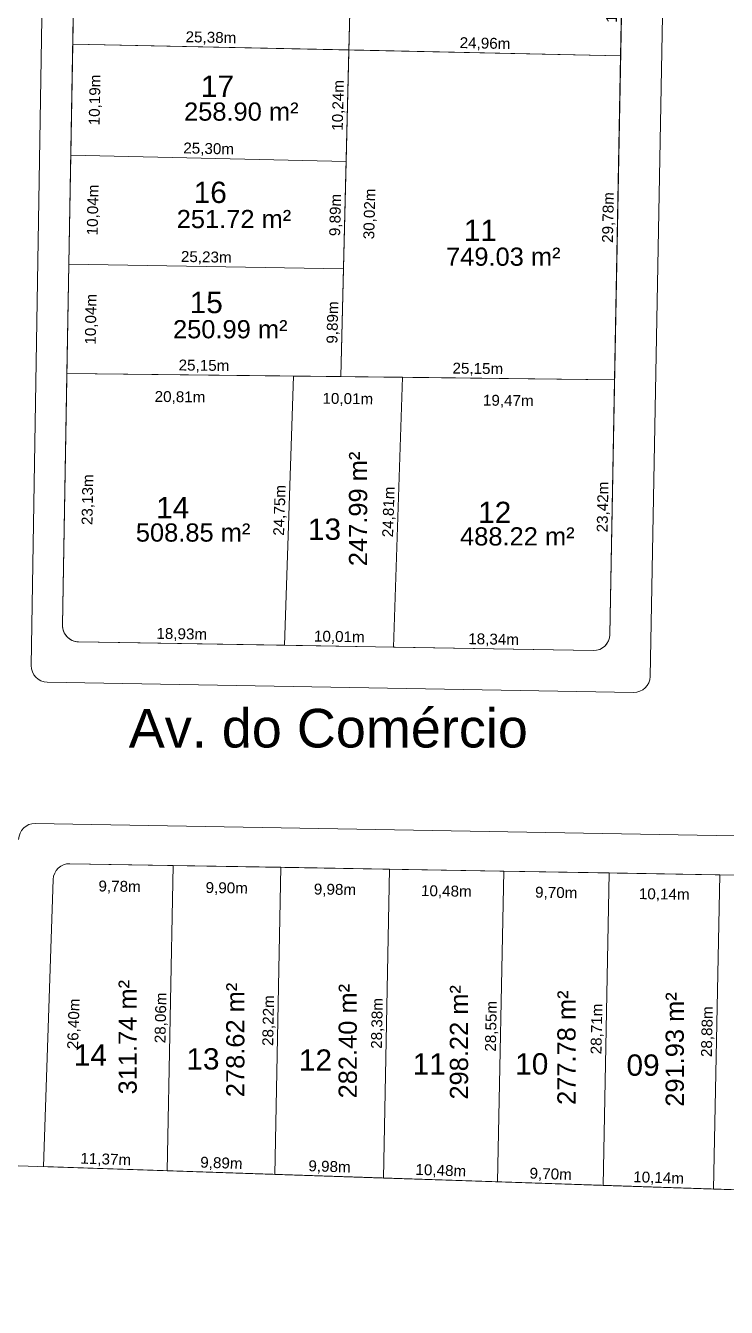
# Model space of a CAD drawing. Header units: metres. Extents: x 3808 to 8215, y 2374 to 6187.
# Drawn here: x 5017.8 to 5082.1, y 4365.5 to 4483.2 of the extents above; entities that cross this region are included whole.
import ezdxf
from ezdxf.enums import TextEntityAlignment as Align

# ---------------------------------------------------------------- set-up
doc = ezdxf.new("R2010")
doc.units = ezdxf.units.M
doc.linetypes.add('CONTINUO', pattern=[0])
for name, color, linetype in [('Areas Lotes', 1, 'Continuous'), ('Calçada', 8, 'Continuous'), ('COTAS', 7, 'Continuous'), ('Lote', 7, 'Continuous'), ('Nome das Ruas', 7, 'Continuous'), ('Nº Lote', 7, 'Continuous'), ('q', 9, 'CONTINUO'), ('quadras', 7, 'Continuous')]:
    doc.layers.add(name, color=color, linetype=linetype)
doc.styles.add('Arial', font='arial.ttf')
doc.dimstyles.new('Copy(2) of ISO-25', dxfattribs={"dimtxt": 1, "dimasz": 2.5, "dimexe": 1.25, "dimexo": 0.625, "dimgap": 0.2, "dimtad": 1, "dimtoh": 1, "dimlfac": 1, "dimzin": 1, "dimtxsty": 'Arial', "dimblk": 'NONE', "dimcen": 0, "dimse1": 1, "dimse2": 1, "dimsd1": 1, "dimsd2": 1, "dimclrt": 256, "dimaunit": 1, "dimadec": 3, "dimazin": 0, "dimtfac": 1, "dimtmove": 0, "dimatfit": 3, "dimldrblk": 'NONE', "dimfxl": 1, "dimtolj": 1, "dimtzin": 0, "dimarcsym": 0})

# ---------------------------------------------------------------- blocks, each defined once
blk = doc.blocks.new('*D7475')
at = {"layer": 'Defpoints', "color": 0, "linetype": 'Continuous', "transparency": 16777216}
for p in [(5051.54, 4426.13), (5051.54, 4426.13), (5069.89, 4425.82)]:
    blk.add_point(p, dxfattribs=at)
at = {"layer": 'COTAS', "linetype": 'Continuous', "lineweight": 5, "transparency": 16777216, "insert": (5060.73, 4426.78), "char_height": 1, "attachment_point": 5, "rotation": 359.0221, "style": 'Arial'}
blk.add_mtext('\\A1;18,34m', dxfattribs=at)
blk = doc.blocks.new('_None')
blk = doc.blocks.new('*D7476')
at = {"layer": 'Defpoints', "color": 0, "linetype": 'Continuous', "transparency": 16777216}
for p in [(5041.54, 4426.3), (5041.54, 4426.3), (5051.54, 4426.13)]:
    blk.add_point(p, dxfattribs=at)
at = {"layer": 'COTAS', "linetype": 'Continuous', "lineweight": 5, "transparency": 16777216, "insert": (5046.56, 4427.02), "char_height": 1, "attachment_point": 5, "rotation": 359.0221, "style": 'Arial'}
blk.add_mtext('\\A1;10,01m', dxfattribs=at)
blk = doc.blocks.new('*D7477')
at = {"layer": 'Defpoints', "color": 0, "linetype": 'Continuous', "transparency": 16777216}
for p in [(5022.61, 4426.63), (5022.61, 4426.63), (5041.54, 4426.3)]:
    blk.add_point(p, dxfattribs=at)
at = {"layer": 'COTAS', "linetype": 'Continuous', "lineweight": 5, "transparency": 16777216, "insert": (5032.09, 4427.27), "char_height": 1, "attachment_point": 5, "rotation": 359.0221, "style": 'Arial'}
blk.add_mtext('\\A1;18,93m', dxfattribs=at)
blk = doc.blocks.new('*D7478')
at = {"layer": 'Defpoints', "color": 0, "linetype": 'Continuous', "transparency": 16777216}
for p in [(5021.55, 4451.28), (5024.53, 4451.23), (5021.14, 4428.15)]:
    blk.add_point(p, dxfattribs=at)
at = {"layer": 'COTAS', "linetype": 'Continuous', "lineweight": 5, "transparency": 16777216, "insert": (5023.52, 4439.68), "char_height": 1, "attachment_point": 5, "rotation": 88.9733, "style": 'Arial'}
blk.add_mtext('\\A1;23,13m', dxfattribs=at)
blk = doc.blocks.new('*D7479')
at = {"layer": 'Defpoints', "color": 0, "linetype": 'Continuous', "transparency": 16777216}
for p in [(5021.72, 4461.32), (5024.71, 4461.26), (5021.55, 4451.28)]:
    blk.add_point(p, dxfattribs=at)
at = {"layer": 'COTAS', "linetype": 'Continuous', "lineweight": 5, "transparency": 16777216, "insert": (5023.82, 4456.26), "char_height": 1, "attachment_point": 5, "rotation": 88.9733, "style": 'Arial'}
blk.add_mtext('\\A1;10,04m', dxfattribs=at)
blk = doc.blocks.new('*D7480')
at = {"layer": 'Defpoints', "color": 0, "linetype": 'Continuous', "transparency": 16777216}
for p in [(5021.89, 4471.35), (5024.89, 4471.3), (5021.72, 4461.32)]:
    blk.add_point(p, dxfattribs=at)
at = {"layer": 'COTAS', "linetype": 'Continuous', "lineweight": 5, "transparency": 16777216, "insert": (5024, 4466.3), "char_height": 1, "attachment_point": 5, "rotation": 88.9733, "style": 'Arial'}
blk.add_mtext('\\A1;10,04m', dxfattribs=at)
blk = doc.blocks.new('*D7481')
at = {"layer": 'Defpoints', "color": 0, "linetype": 'Continuous', "transparency": 16777216}
for p in [(5022.07, 4481.54), (5025.07, 4481.49), (5021.89, 4471.35)]:
    blk.add_point(p, dxfattribs=at)
at = {"layer": 'COTAS', "linetype": 'Continuous', "lineweight": 5, "transparency": 16777216, "insert": (5024.18, 4476.41), "char_height": 1, "attachment_point": 5, "rotation": 88.9733, "style": 'Arial'}
blk.add_mtext('\\A1;10,19m', dxfattribs=at)
blk = doc.blocks.new('*D7482')
at = {"layer": 'Defpoints', "color": 0, "linetype": 'Continuous', "transparency": 16777216}
for p in [(5022.25, 4491.64), (5025.25, 4491.59), (5022.07, 4481.54)]:
    blk.add_point(p, dxfattribs=at)
at = {"layer": 'COTAS', "linetype": 'Continuous', "lineweight": 5, "transparency": 16777216, "insert": (5024.36, 4486.55), "char_height": 1, "attachment_point": 5, "rotation": 88.9733, "style": 'Arial'}
blk.add_mtext('\\A1;10,10m', dxfattribs=at)
blk = doc.blocks.new('*D7504')
at = {"layer": 'Defpoints', "color": 0, "linetype": 'Continuous', "transparency": 16777216}
for p in [(5072.59, 4491.16), (5072.39, 4480.48), (5072.39, 4480.48)]:
    blk.add_point(p, dxfattribs=at)
at = {"layer": 'COTAS', "linetype": 'Continuous', "lineweight": 5, "transparency": 16777216, "insert": (5071.69, 4485.83), "char_height": 1, "attachment_point": 5, "rotation": 88.9411, "style": 'Arial'}
blk.add_mtext('\\A1;10,69m', dxfattribs=at)
blk = doc.blocks.new('*D7505')
at = {"layer": 'Defpoints', "color": 0, "linetype": 'Continuous', "transparency": 16777216}
for p in [(5072.39, 4480.48), (5071.84, 4450.7), (5071.84, 4450.7)]:
    blk.add_point(p, dxfattribs=at)
at = {"layer": 'COTAS', "linetype": 'Continuous', "lineweight": 5, "transparency": 16777216, "insert": (5071.32, 4465.61), "char_height": 1, "attachment_point": 5, "rotation": 88.9411, "style": 'Arial'}
blk.add_mtext('\\A1;29,78m', dxfattribs=at)
blk = doc.blocks.new('*D7506')
at = {"layer": 'Defpoints', "color": 0, "linetype": 'Continuous', "transparency": 16777216}
for p in [(5071.84, 4450.7), (5071.41, 4427.29), (5071.41, 4427.29)]:
    blk.add_point(p, dxfattribs=at)
at = {"layer": 'COTAS', "linetype": 'Continuous', "lineweight": 5, "transparency": 16777216, "insert": (5070.83, 4439.01), "char_height": 1, "attachment_point": 5, "rotation": 88.9411, "style": 'Arial'}
blk.add_mtext('\\A1;23,42m', dxfattribs=at)
blk = doc.blocks.new('*D7507')
at = {"layer": 'Defpoints', "color": 0, "linetype": 'Continuous', "transparency": 16777216}
for p in [(5046.7, 4450.99), (5046.7, 4450.99), (5071.84, 4450.7)]:
    blk.add_point(p, dxfattribs=at)
at = {"layer": 'COTAS', "linetype": 'Continuous', "lineweight": 5, "transparency": 16777216, "insert": (5059.28, 4451.65), "char_height": 1, "attachment_point": 5, "rotation": 359.3412, "style": 'Arial'}
blk.add_mtext('\\A1;25,15m', dxfattribs=at)
blk = doc.blocks.new('*D7508')
at = {"layer": 'Defpoints', "color": 0, "linetype": 'Continuous', "transparency": 16777216}
for p in [(5021.55, 4451.28), (5021.55, 4451.28), (5046.7, 4450.99)]:
    blk.add_point(p, dxfattribs=at)
at = {"layer": 'COTAS', "linetype": 'Continuous', "lineweight": 5, "transparency": 16777216, "insert": (5034.13, 4451.94), "char_height": 1, "attachment_point": 5, "rotation": 359.3412, "style": 'Arial'}
blk.add_mtext('\\A1;25,15m', dxfattribs=at)
blk = doc.blocks.new('*D7509')
at = {"layer": 'Defpoints', "color": 0, "linetype": 'Continuous', "transparency": 16777216}
for p in [(5042.36, 4451.04), (5041.54, 4426.3), (5041.54, 4426.3)]:
    blk.add_point(p, dxfattribs=at)
at = {"layer": 'COTAS', "linetype": 'Continuous', "lineweight": 5, "transparency": 16777216, "insert": (5041.15, 4438.7), "char_height": 1, "attachment_point": 5, "rotation": 88.0894, "style": 'Arial'}
blk.add_mtext('\\A1;24,75m', dxfattribs=at)
blk = doc.blocks.new('*D7510')
at = {"layer": 'Defpoints', "color": 0, "linetype": 'Continuous', "transparency": 16777216}
for p in [(5052.37, 4450.93), (5051.54, 4426.13), (5051.54, 4426.13)]:
    blk.add_point(p, dxfattribs=at)
at = {"layer": 'COTAS', "linetype": 'Continuous', "lineweight": 5, "transparency": 16777216, "insert": (5051.16, 4438.56), "char_height": 1, "attachment_point": 5, "rotation": 88.0894, "style": 'Arial'}
blk.add_mtext('\\A1;24,81m', dxfattribs=at)
blk = doc.blocks.new('*D7511')
at = {"layer": 'Defpoints', "color": 0, "linetype": 'Continuous', "transparency": 16777216}
for p in [(5021.72, 4461.32), (5021.72, 4461.32), (5046.94, 4460.88)]:
    blk.add_point(p, dxfattribs=at)
at = {"layer": 'COTAS', "linetype": 'Continuous', "lineweight": 5, "transparency": 16777216, "insert": (5034.34, 4461.9), "char_height": 1, "attachment_point": 5, "rotation": 359.0083, "style": 'Arial'}
blk.add_mtext('\\A1;25,23m', dxfattribs=at)
blk = doc.blocks.new('*D7512')
at = {"layer": 'Defpoints', "color": 0, "linetype": 'Continuous', "transparency": 16777216}
for p in [(5021.89, 4471.35), (5021.89, 4471.35), (5047.19, 4470.77)]:
    blk.add_point(p, dxfattribs=at)
at = {"layer": 'COTAS', "linetype": 'Continuous', "lineweight": 5, "transparency": 16777216, "insert": (5034.56, 4471.86), "char_height": 1, "attachment_point": 5, "rotation": 358.6774, "style": 'Arial'}
blk.add_mtext('\\A1;25,30m', dxfattribs=at)
blk = doc.blocks.new('*D7513')
at = {"layer": 'Defpoints', "color": 0, "linetype": 'Continuous', "transparency": 16777216}
for p in [(5022.07, 4481.54), (5022.07, 4481.54), (5047.44, 4481.01)]:
    blk.add_point(p, dxfattribs=at)
at = {"layer": 'COTAS', "linetype": 'Continuous', "lineweight": 5, "transparency": 16777216, "insert": (5034.77, 4482.08), "char_height": 1, "attachment_point": 5, "rotation": 358.7862, "style": 'Arial'}
blk.add_mtext('\\A1;25,38m', dxfattribs=at)
blk = doc.blocks.new('*D7514')
at = {"layer": 'Defpoints', "color": 0, "linetype": 'Continuous', "transparency": 16777216}
for p in [(5047.44, 4481.01), (5072.39, 4480.48), (5072.39, 4480.48)]:
    blk.add_point(p, dxfattribs=at)
at = {"layer": 'COTAS', "linetype": 'Continuous', "lineweight": 5, "transparency": 16777216, "insert": (5059.94, 4481.54), "char_height": 1, "attachment_point": 5, "rotation": 358.7862, "style": 'Arial'}
blk.add_mtext('\\A1;24,96m', dxfattribs=at)
blk = doc.blocks.new('*D7515')
at = {"layer": 'Defpoints', "color": 0, "linetype": 'Continuous', "transparency": 16777216}
for p in [(5047.44, 4481.01), (5047.19, 4470.77), (5047.19, 4470.77)]:
    blk.add_point(p, dxfattribs=at)
at = {"layer": 'COTAS', "linetype": 'Continuous', "lineweight": 5, "transparency": 16777216, "insert": (5046.52, 4475.91), "char_height": 1, "attachment_point": 5, "rotation": 88.5757, "style": 'Arial'}
blk.add_mtext('\\A1;10,24m', dxfattribs=at)
blk = doc.blocks.new('*D7516')
at = {"layer": 'Defpoints', "color": 0, "linetype": 'Continuous', "transparency": 16777216}
for p in [(5047.19, 4470.77), (5046.94, 4460.88), (5046.94, 4460.88)]:
    blk.add_point(p, dxfattribs=at)
at = {"layer": 'COTAS', "linetype": 'Continuous', "lineweight": 5, "transparency": 16777216, "insert": (5046.27, 4465.84), "char_height": 1, "attachment_point": 5, "rotation": 88.5757, "style": 'Arial'}
blk.add_mtext('\\A1;9,89m', dxfattribs=at)
blk = doc.blocks.new('*D7517')
at = {"layer": 'Defpoints', "color": 0, "linetype": 'Continuous', "transparency": 16777216}
for p in [(5046.94, 4460.88), (5046.7, 4450.99), (5046.7, 4450.99)]:
    blk.add_point(p, dxfattribs=at)
at = {"layer": 'COTAS', "linetype": 'Continuous', "lineweight": 5, "transparency": 16777216, "insert": (5046.02, 4455.96), "char_height": 1, "attachment_point": 5, "rotation": 88.5757, "style": 'Arial'}
blk.add_mtext('\\A1;9,89m', dxfattribs=at)
blk = doc.blocks.new('*D7518')
at = {"layer": 'Defpoints', "color": 0, "linetype": 'Continuous', "transparency": 16777216}
for p in [(5047.7, 4491.4), (5047.7, 4491.4), (5047.44, 4481.01)]:
    blk.add_point(p, dxfattribs=at)
at = {"layer": 'COTAS', "linetype": 'Continuous', "lineweight": 5, "transparency": 16777216, "insert": (5046.77, 4486.22), "char_height": 1, "attachment_point": 5, "rotation": 88.5757, "style": 'Arial'}
blk.add_mtext('\\A1;10,40m', dxfattribs=at)
blk = doc.blocks.new('*D7525')
at = {"layer": 'Defpoints', "color": 0, "linetype": 'Continuous', "transparency": 16777216}
for p in [(5047.44, 4481.01), (5050.58, 4480.93), (5046.7, 4450.99)]:
    blk.add_point(p, dxfattribs=at)
at = {"layer": 'COTAS', "linetype": 'Continuous', "lineweight": 5, "transparency": 16777216, "insert": (5049.41, 4465.94), "char_height": 1, "attachment_point": 5, "rotation": 88.5757, "style": 'Arial'}
blk.add_mtext('\\A1;30,02m', dxfattribs=at)
blk = doc.blocks.new('*D7549')
at = {"layer": 'Defpoints', "color": 0, "linetype": 'Continuous', "transparency": 16777216}
for p in [(5021.55, 4451.28), (5042.36, 4451.04), (5042.33, 4448.13)]:
    blk.add_point(p, dxfattribs=at)
at = {"layer": 'COTAS', "linetype": 'Continuous', "lineweight": 5, "transparency": 16777216, "insert": (5031.93, 4449.05), "char_height": 1, "attachment_point": 5, "rotation": 359.3412, "style": 'Arial'}
blk.add_mtext('\\A1;20,81m', dxfattribs=at)
blk = doc.blocks.new('*D7550')
at = {"layer": 'Defpoints', "color": 0, "linetype": 'Continuous', "transparency": 16777216}
for p in [(5042.36, 4451.04), (5052.37, 4450.93), (5052.34, 4448.02)]:
    blk.add_point(p, dxfattribs=at)
at = {"layer": 'COTAS', "linetype": 'Continuous', "lineweight": 5, "transparency": 16777216, "insert": (5047.34, 4448.88), "char_height": 1, "attachment_point": 5, "rotation": 359.3412, "style": 'Arial'}
blk.add_mtext('\\A1;10,01m', dxfattribs=at)
blk = doc.blocks.new('*D7551')
at = {"layer": 'Defpoints', "color": 0, "linetype": 'Continuous', "transparency": 16777216}
for p in [(5052.37, 4450.93), (5071.84, 4450.7), (5071.81, 4447.79)]:
    blk.add_point(p, dxfattribs=at)
at = {"layer": 'COTAS', "linetype": 'Continuous', "lineweight": 5, "transparency": 16777216, "insert": (5062.08, 4448.71), "char_height": 1, "attachment_point": 5, "rotation": 359.3412, "style": 'Arial'}
blk.add_mtext('\\A1;19,47m', dxfattribs=at)
blk = doc.blocks.new('*D4350')
at = {"layer": 'Defpoints', "color": 0, "linetype": 'Continuous', "transparency": 16777216}
for p in [(5080.92, 4376.34), (5080.92, 4376.34), (5090.76, 4376.02)]:
    blk.add_point(p, dxfattribs=at)
at = {"layer": 'COTAS', "linetype": 'Continuous', "lineweight": 5, "transparency": 16777216, "insert": (5085.87, 4376.98), "char_height": 1, "attachment_point": 5, "rotation": 358.0826, "style": 'Arial'}
blk.add_mtext('\\A1;9,84m', dxfattribs=at)
blk = doc.blocks.new('*D4351')
at = {"layer": 'Defpoints', "color": 0, "linetype": 'Continuous', "transparency": 16777216}
for p in [(5070.79, 4376.68), (5070.79, 4376.68), (5080.92, 4376.34)]:
    blk.add_point(p, dxfattribs=at)
at = {"layer": 'COTAS', "linetype": 'Continuous', "lineweight": 5, "transparency": 16777216, "insert": (5075.88, 4377.31), "char_height": 1, "attachment_point": 5, "rotation": 358.0826, "style": 'Arial'}
blk.add_mtext('\\A1;10,14m', dxfattribs=at)
blk = doc.blocks.new('*D4352')
at = {"layer": 'Defpoints', "color": 0, "linetype": 'Continuous', "transparency": 16777216}
for p in [(5061.09, 4377.01), (5061.09, 4377.01), (5070.79, 4376.68)]:
    blk.add_point(p, dxfattribs=at)
at = {"layer": 'COTAS', "linetype": 'Continuous', "lineweight": 5, "transparency": 16777216, "insert": (5065.97, 4377.65), "char_height": 1, "attachment_point": 5, "rotation": 358.0826, "style": 'Arial'}
blk.add_mtext('\\A1;9,70m', dxfattribs=at)
blk = doc.blocks.new('*D4353')
at = {"layer": 'Defpoints', "color": 0, "linetype": 'Continuous', "transparency": 16777216}
for p in [(5050.62, 4377.36), (5050.62, 4377.36), (5061.09, 4377.01)]:
    blk.add_point(p, dxfattribs=at)
at = {"layer": 'COTAS', "linetype": 'Continuous', "lineweight": 5, "transparency": 16777216, "insert": (5055.88, 4377.98), "char_height": 1, "attachment_point": 5, "rotation": 358.0826, "style": 'Arial'}
blk.add_mtext('\\A1;10,48m', dxfattribs=at)
blk = doc.blocks.new('*D4354')
at = {"layer": 'Defpoints', "color": 0, "linetype": 'Continuous', "transparency": 16777216}
for p in [(5040.65, 4377.69), (5040.65, 4377.69), (5050.62, 4377.36)]:
    blk.add_point(p, dxfattribs=at)
at = {"layer": 'COTAS', "linetype": 'Continuous', "lineweight": 5, "transparency": 16777216, "insert": (5045.66, 4378.33), "char_height": 1, "attachment_point": 5, "rotation": 358.0826, "style": 'Arial'}
blk.add_mtext('\\A1;9,98m', dxfattribs=at)
blk = doc.blocks.new('*D4355')
at = {"layer": 'Defpoints', "color": 0, "linetype": 'Continuous', "transparency": 16777216}
for p in [(5030.75, 4377.69), (5030.76, 4378.02), (5040.65, 4377.69)]:
    blk.add_point(p, dxfattribs=at)
at = {"layer": 'COTAS', "linetype": 'Continuous', "lineweight": 5, "transparency": 16777216, "insert": (5035.73, 4378.66), "char_height": 1, "attachment_point": 5, "rotation": 358.0826, "style": 'Arial'}
blk.add_mtext('\\A1;9,89m', dxfattribs=at)
blk = doc.blocks.new('*D4356')
at = {"layer": 'Defpoints', "color": 0, "linetype": 'Continuous', "transparency": 16777216}
for p in [(5019.4, 4378.4), (5019.4, 4378.4), (5030.75, 4377.69)]:
    blk.add_point(p, dxfattribs=at)
at = {"layer": 'COTAS', "linetype": 'Continuous', "lineweight": 5, "transparency": 16777216, "insert": (5025.11, 4379.01), "char_height": 1, "attachment_point": 5, "rotation": 358.0826, "style": 'Arial'}
blk.add_mtext('\\A1;11,37m', dxfattribs=at)
blk = doc.blocks.new('*D4357')
at = {"layer": 'Defpoints', "color": 0, "linetype": 'Continuous', "transparency": 16777216}
for p in [(5021.52, 4406.21), (5031.3, 4406.07), (5031.26, 4403.2)]:
    blk.add_point(p, dxfattribs=at)
at = {"layer": 'COTAS', "linetype": 'Continuous', "lineweight": 5, "transparency": 16777216, "insert": (5026.38, 4404.07), "char_height": 1, "attachment_point": 5, "rotation": 359.1874, "style": 'Arial'}
blk.add_mtext('\\A1;9,78m', dxfattribs=at)
blk = doc.blocks.new('*D4358')
at = {"layer": 'Defpoints', "color": 0, "linetype": 'Continuous', "transparency": 16777216}
for p in [(5031.3, 4406.07), (5041.2, 4405.91), (5041.16, 4403.06)]:
    blk.add_point(p, dxfattribs=at)
at = {"layer": 'COTAS', "linetype": 'Continuous', "lineweight": 5, "transparency": 16777216, "insert": (5036.22, 4403.93), "char_height": 1, "attachment_point": 5, "rotation": 359.1874, "style": 'Arial'}
blk.add_mtext('\\A1;9,90m', dxfattribs=at)
blk = doc.blocks.new('*D4359')
at = {"layer": 'Defpoints', "color": 0, "linetype": 'Continuous', "transparency": 16777216}
for p in [(5041.2, 4405.91), (5051.18, 4405.74), (5051.14, 4402.91)]:
    blk.add_point(p, dxfattribs=at)
at = {"layer": 'COTAS', "linetype": 'Continuous', "lineweight": 5, "transparency": 16777216, "insert": (5046.16, 4403.79), "char_height": 1, "attachment_point": 5, "rotation": 359.1874, "style": 'Arial'}
blk.add_mtext('\\A1;9,98m', dxfattribs=at)
blk = doc.blocks.new('*D4360')
at = {"layer": 'Defpoints', "color": 0, "linetype": 'Continuous', "transparency": 16777216}
for p in [(5051.18, 4405.74), (5061.66, 4405.56), (5061.62, 4402.77)]:
    blk.add_point(p, dxfattribs=at)
at = {"layer": 'COTAS', "linetype": 'Continuous', "lineweight": 5, "transparency": 16777216, "insert": (5056.39, 4403.64), "char_height": 1, "attachment_point": 5, "rotation": 359.1874, "style": 'Arial'}
blk.add_mtext('\\A1;10,48m', dxfattribs=at)
blk = doc.blocks.new('*D4361')
at = {"layer": 'Defpoints', "color": 0, "linetype": 'Continuous', "transparency": 16777216}
for p in [(5061.66, 4405.56), (5071.36, 4405.39), (5071.32, 4402.63)]:
    blk.add_point(p, dxfattribs=at)
at = {"layer": 'COTAS', "linetype": 'Continuous', "lineweight": 5, "transparency": 16777216, "insert": (5066.48, 4403.5), "char_height": 1, "attachment_point": 5, "rotation": 359.1874, "style": 'Arial'}
blk.add_mtext('\\A1;9,70m', dxfattribs=at)
blk = doc.blocks.new('*D4362')
at = {"layer": 'Defpoints', "color": 0, "linetype": 'Continuous', "transparency": 16777216}
for p in [(5071.36, 4405.39), (5081.49, 4405.22), (5081.45, 4402.48)]:
    blk.add_point(p, dxfattribs=at)
at = {"layer": 'COTAS', "linetype": 'Continuous', "lineweight": 5, "transparency": 16777216, "insert": (5076.4, 4403.36), "char_height": 1, "attachment_point": 5, "rotation": 359.1874, "style": 'Arial'}
blk.add_mtext('\\A1;10,14m', dxfattribs=at)
blk = doc.blocks.new('*D4363')
at = {"layer": 'Defpoints', "color": 0, "linetype": 'Continuous', "transparency": 16777216}
for p in [(5081.49, 4405.22), (5091.33, 4405.05), (5091.29, 4402.34)]:
    blk.add_point(p, dxfattribs=at)
at = {"layer": 'COTAS', "linetype": 'Continuous', "lineweight": 5, "transparency": 16777216, "insert": (5086.38, 4403.22), "char_height": 1, "attachment_point": 5, "rotation": 359.1874, "style": 'Arial'}
blk.add_mtext('\\A1;9,84m', dxfattribs=at)
blk = doc.blocks.new('*D4379')
at = {"layer": 'Defpoints', "color": 0, "linetype": 'Continuous', "transparency": 16777216}
for p in [(5081.49, 4405.22), (5080.92, 4376.34), (5080.92, 4376.34)]:
    blk.add_point(p, dxfattribs=at)
at = {"layer": 'COTAS', "linetype": 'Continuous', "lineweight": 5, "transparency": 16777216, "insert": (5080.41, 4390.8), "char_height": 1, "attachment_point": 5, "rotation": 88.8726, "style": 'Arial'}
blk.add_mtext('\\A1;28,88m', dxfattribs=at)
blk = doc.blocks.new('*D4380')
at = {"layer": 'Defpoints', "color": 0, "linetype": 'Continuous', "transparency": 16777216}
for p in [(5071.36, 4405.39), (5070.79, 4376.68), (5070.79, 4376.68)]:
    blk.add_point(p, dxfattribs=at)
at = {"layer": 'COTAS', "linetype": 'Continuous', "lineweight": 5, "transparency": 16777216, "insert": (5070.27, 4391.05), "char_height": 1, "attachment_point": 5, "rotation": 88.8726, "style": 'Arial'}
blk.add_mtext('\\A1;28,71m', dxfattribs=at)
blk = doc.blocks.new('*D4381')
at = {"layer": 'Defpoints', "color": 0, "linetype": 'Continuous', "transparency": 16777216}
for p in [(5061.66, 4405.56), (5061.09, 4377.01), (5061.09, 4377.01)]:
    blk.add_point(p, dxfattribs=at)
at = {"layer": 'COTAS', "linetype": 'Continuous', "lineweight": 5, "transparency": 16777216, "insert": (5060.57, 4391.3), "char_height": 1, "attachment_point": 5, "rotation": 88.8726, "style": 'Arial'}
blk.add_mtext('\\A1;28,55m', dxfattribs=at)
blk = doc.blocks.new('*D4382')
at = {"layer": 'Defpoints', "color": 0, "linetype": 'Continuous', "transparency": 16777216}
for p in [(5051.18, 4405.74), (5050.62, 4377.36), (5050.62, 4377.36)]:
    blk.add_point(p, dxfattribs=at)
at = {"layer": 'COTAS', "linetype": 'Continuous', "lineweight": 5, "transparency": 16777216, "insert": (5050.1, 4391.56), "char_height": 1, "attachment_point": 5, "rotation": 88.8726, "style": 'Arial'}
blk.add_mtext('\\A1;28,38m', dxfattribs=at)
blk = doc.blocks.new('*D4383')
at = {"layer": 'Defpoints', "color": 0, "linetype": 'Continuous', "transparency": 16777216}
for p in [(5041.2, 4405.91), (5040.65, 4377.69), (5040.65, 4377.69)]:
    blk.add_point(p, dxfattribs=at)
at = {"layer": 'COTAS', "linetype": 'Continuous', "lineweight": 5, "transparency": 16777216, "insert": (5040.12, 4391.82), "char_height": 1, "attachment_point": 5, "rotation": 88.8726, "style": 'Arial'}
blk.add_mtext('\\A1;28,22m', dxfattribs=at)
blk = doc.blocks.new('*D4384')
at = {"layer": 'Defpoints', "color": 0, "linetype": 'Continuous', "transparency": 16777216}
for p in [(5031.3, 4406.07), (5031.3, 4406.07), (5030.75, 4378.02)]:
    blk.add_point(p, dxfattribs=at)
at = {"layer": 'COTAS', "linetype": 'Continuous', "lineweight": 5, "transparency": 16777216, "insert": (5030.23, 4392.07), "char_height": 1, "attachment_point": 5, "rotation": 88.8726, "style": 'Arial'}
blk.add_mtext('\\A1;28,06m', dxfattribs=at)
blk = doc.blocks.new('*D4385')
at = {"layer": 'Defpoints', "color": 0, "linetype": 'Continuous', "transparency": 16777216}
for p in [(5020.29, 4404.79), (5019.4, 4378.4), (5022.59, 4378.3)]:
    blk.add_point(p, dxfattribs=at)
at = {"layer": 'COTAS', "linetype": 'Continuous', "lineweight": 5, "transparency": 16777216, "insert": (5022.23, 4391.52), "char_height": 1, "attachment_point": 5, "rotation": 88.0693, "style": 'Arial'}
blk.add_mtext('\\A1;26,40m', dxfattribs=at)

msp = doc.modelspace()

# ---------------------------------------------------------------- linework, layer by layer
at = {"layer": 'Calçada', "linetype": 'Continuous', "lineweight": 5}
for p, q in [((5021.072, 4595.153), (5018.268, 4424.441)), ((5075.106, 4423.446), (5078.326, 4594.145)), ((5073.58, 4421.974), (5019.741, 4422.916)), ((5203.493, 4406.699), (5018.637, 4409.934))]:
    msp.add_line(p, q, dxfattribs=at)
for centre, start, end in [((5019.767, 4424.416), 179.05876, 268.99762), ((5073.607, 4423.474), 268.99762, 358.91946), ((5018.61, 4408.434), 88.99762, 178.43716)]:
    msp.add_arc(centre, 1.5, start, end, dxfattribs=at)
at = {"layer": 'Lote', "lineweight": 5}
for p, q in [((5048.376, 4518.493), (5046.697, 4450.994)), ((5072.395, 4480.477), (5022.072, 4481.543)), ((5021.894, 4471.352), (5047.189, 4470.768)), ((5021.722, 4461.317), (5046.943, 4460.881)), ((5071.844, 4450.705), (5021.55, 4451.283)), ((5042.363, 4451.044), (5041.538, 4426.303)), ((5052.372, 4450.929), (5051.545, 4426.132)), ((5031.302, 4406.075), (5030.75, 4378.024)), ((5041.203, 4405.906), (5040.648, 4377.693)), ((5051.181, 4405.735), (5050.622, 4377.359)), ((5061.655, 4405.556), (5061.093, 4377.008)), ((5071.355, 4405.39), (5070.79, 4376.684)), ((5081.492, 4405.217), (5080.924, 4376.345))]:
    msp.add_line(p, q, dxfattribs=at)
at = {"layer": 'Lote', "linetype": 'Continuous', "lineweight": 5, "flags": 128}
for points in [[(5047.444, 4481.006), (5047.702, 4491.399), (5022.249, 4491.64), (5022.072, 4481.543)], [(5047.702, 4491.399), (5047.444, 4481.006), (5072.395, 4480.477), (5072.592, 4491.163)], [(5047.189, 4470.768), (5047.444, 4481.006), (5022.072, 4481.543), (5021.894, 4471.352)], [(5046.697, 4450.994), (5071.844, 4450.705), (5072.395, 4480.477), (5047.444, 4481.006)], [(5021.894, 4471.352), (5021.718, 4461.317), (5046.943, 4460.881), (5047.189, 4470.768)], [(5046.697, 4450.994), (5046.943, 4460.881), (5021.718, 4461.317), (5021.542, 4451.283)], [(5041.538, 4426.303), (5051.545, 4426.132), (5052.372, 4450.929), (5042.363, 4451.044)], [(5030.75, 4378.024), (5040.648, 4377.693), (5041.203, 4405.906), (5031.302, 4406.075)], [(5040.648, 4377.693), (5050.622, 4377.359), (5051.181, 4405.735), (5041.203, 4405.906)], [(5061.655, 4405.556), (5051.181, 4405.735), (5050.622, 4377.359), (5061.093, 4377.008)], [(5071.355, 4405.39), (5061.655, 4405.556), (5061.093, 4377.008), (5070.79, 4376.684)], [(5081.492, 4405.217), (5071.355, 4405.39), (5070.79, 4376.684), (5080.924, 4376.345)], [(5080.924, 4376.345), (5090.759, 4376.015), (5091.33, 4405.049), (5081.492, 4405.217)]]:
    msp.add_lwpolyline(points, close=True, dxfattribs=at)
for points in [[(5021.542, 4451.283), (5021.136, 4428.152, 0.4143514), (5022.61, 4426.626), (5041.538, 4426.303), (5042.363, 4451.044)], [(5052.372, 4450.929), (5051.545, 4426.132), (5069.886, 4425.819, 0.4137993), (5071.412, 4427.291), (5071.844, 4450.705)], [(5031.302, 4406.075), (5021.81, 4406.237, 0.4093572), (5020.286, 4404.788), (5019.396, 4378.404), (5030.75, 4378.024)]]:
    msp.add_lwpolyline(points, format="xyb", close=True, dxfattribs=at)
at = {"layer": 'q', "lineweight": 5}
msp.add_line((5405.671, 4365.473), (5003.375, 4378.941), dxfattribs=at)
at = {"layer": 'quadras', "lineweight": 5}
for p, q in [((5021.136, 4428.152), (5023.987, 4590.717)), ((5074.407, 4589.34), (5071.412, 4427.291)), ((5069.886, 4425.819), (5022.61, 4426.626)), ((5020.286, 4404.788), (5019.396, 4378.404))]:
    msp.add_line(p, q, dxfattribs=at)
at = {"layer": 'quadras', "linetype": 'Continuous', "lineweight": 5}
for p, q in [((5023.987, 4590.717), (5021.136, 4428.152)), ((5071.412, 4427.291), (5074.407, 4589.34)), ((5022.61, 4426.626), (5069.886, 4425.819)), ((5021.81, 4406.237), (5199.678, 4403.197))]:
    msp.add_line(p, q, dxfattribs=at)
at = {"layer": 'quadras', "linetype": 'Continuous', "lineweight": 5, "flags": 128}
msp.add_lwpolyline([(5200.575, 4372.339), (5201.152, 4401.668, 0.4149718), (5199.678, 4403.197), (5021.81, 4406.237, 0.4093572), (5020.286, 4404.788), (5019.396, 4378.404)], format="xyb", close=True, dxfattribs=at)
at = {"layer": 'quadras', "lineweight": 5}
for centre, start, end in [((5022.636, 4428.126), 178.99518, 269.02215), ((5069.912, 4427.319), 269.02215, 358.94109), ((5069.912, 4427.319), 269.02215, 358.94109)]:
    msp.add_arc(centre, 1.5, start, end, dxfattribs=at)
at = {"layer": 'quadras', "linetype": 'Continuous', "lineweight": 5}
for centre, start, end in [((5022.636, 4428.126), 178.99518, 180.00001), ((5022.636, 4428.126), 180.00001, 269.02215), ((5069.912, 4427.319), 269.02215, 358.39096), ((5069.912, 4427.319), 358.03166, 358.94109), ((5069.912, 4427.319), 357.61405, 358.39097), ((5021.785, 4404.737), 89.02088, 178.06925)]:
    msp.add_arc(centre, 1.5, start, end, dxfattribs=at)

# ---------------------------------------------------------------- texts
at = {"layer": 'Areas Lotes', "linetype": 'Continuous', "lineweight": 5, "style": 'Arial'}
for s, p in [('258.90 m²', (5032.299, 4474.508)), ('251.72 m²', (5031.624, 4464.635)), ('749.03 m²', (5056.36, 4461.176)), ('250.99 m²', (5031.286, 4454.51)), ('508.85 m²', (5027.872, 4435.83)), ('488.22 m²', (5057.648, 4435.475))]:
    msp.add_text(s, height=1.6726, dxfattribs=at).set_placement(p)
for s, p in [('247.99 m²', (5049.117, 4433.578)), ('311.74 m²', (5027.954, 4385.04)), ('278.62 m²', (5037.841, 4384.785)), ('282.40 m²', (5048.168, 4384.675)), ('298.22 m²', (5058.383, 4384.565)), ('277.78 m²', (5068.256, 4384.072)), ('291.93 m²', (5078.199, 4383.906))]:
    msp.add_text(s, height=1.6726, rotation=90, dxfattribs=at).set_placement(p)
at = {"layer": 'Nome das Ruas', "lineweight": 5, "style": 'Arial'}
msp.add_text('Av. do Comércio', height=3.55, dxfattribs=at).set_placement((5027.222, 4416.914, 165.916))
at = {"layer": 'Nº Lote', "linetype": 'Continuous', "lineweight": 5, "style": 'Arial'}
for s, p in [('17', (5035.367, 4476.697)), ('16', (5034.707, 4466.943)), ('11', (5059.508, 4463.451)), ('15', (5034.34, 4456.822)), ('14', (5031.258, 4437.973)), ('12', (5060.83, 4437.533)), ('13', (5045.2, 4435.993)), ('14', (5023.699, 4387.671)), ('13', (5034.033, 4387.326)), ('12', (5044.368, 4387.212)), ('11', (5054.818, 4386.867)), ('10', (5064.234, 4386.867)), ('09', (5074.454, 4386.753))]:
    msp.add_text(s, height=1.96, dxfattribs=at).set_placement(p, align=Align.CENTER)

# ---------------------------------------------------------------- dimensions: what is measured, and where the dimension line sits
at = {"layer": 'COTAS', "linetype": 'Continuous', "lineweight": 5}
for base, p1, p2, angle, picture, middle in [((5025.255, 4491.586), (5022.072, 4481.543), (5022.249, 4491.64), 268.9733, '*D7482', (5024.363, 4486.552)), ((5072.395, 4480.477), (5072.592, 4491.163), (5072.395, 4480.477), 88.94109, '*D7504', (5071.693, 4485.835)), ((5025.074, 4481.489), (5021.894, 4471.352), (5022.072, 4481.543), 268.9733, '*D7481', (5024.181, 4476.408)), ((5071.844, 4450.705), (5072.395, 4480.477), (5071.844, 4450.705), 88.94109, '*D7505', (5071.319, 4465.606)), ((5024.891, 4471.298), (5021.722, 4461.317), (5021.894, 4471.352), 268.9733, '*D7480', (5024, 4466.295)), ((5024.711, 4461.264), (5021.55, 4451.283), (5021.722, 4461.317), 268.9733, '*D7479', (5023.82, 4456.261)), ((5052.338, 4448.019), (5042.363, 4451.044), (5052.372, 4450.929), 179.34122, '*D7550', (5047.343, 4448.877)), ((5071.811, 4447.795), (5052.372, 4450.929), (5071.844, 4450.705), 179.34122, '*D7551', (5062.084, 4448.708)), ((5071.412, 4427.291), (5071.844, 4450.705), (5071.412, 4427.291), 88.94109, '*D7506', (5070.827, 4439.013)), ((5022.61, 4426.626), (5041.538, 4426.303), (5022.61, 4426.626), 359.02215, '*D7477', (5032.088, 4427.265)), ((5041.538, 4426.303), (5051.545, 4426.132), (5041.538, 4426.303), 359.02215, '*D7476', (5046.555, 4427.019)), ((5041.163, 4403.055), (5031.302, 4406.075), (5041.203, 4405.906), 179.18739, '*D4358', (5036.224, 4403.927)), ((5051.141, 4402.914), (5041.203, 4405.906), (5051.181, 4405.735), 179.18739, '*D4359', (5046.163, 4403.786)), ((5061.615, 4402.765), (5051.181, 4405.735), (5061.655, 4405.556), 179.18739, '*D4360', (5056.389, 4403.641)), ((5071.316, 4402.628), (5061.655, 4405.556), (5071.355, 4405.39), 179.18739, '*D4361', (5066.477, 4403.497)), ((5081.453, 4402.484), (5071.355, 4405.39), (5081.492, 4405.217), 179.18739, '*D4362', (5076.396, 4403.357)), ((5091.292, 4402.344), (5081.492, 4405.217), (5091.33, 4405.049), 179.18739, '*D4363', (5086.384, 4403.215)), ((5019.396, 4378.404), (5030.75, 4377.693), (5019.396, 4378.404), 358.08262, '*D4356', (5025.106, 4379.015)), ((5030.762, 4378.024), (5040.648, 4377.693), (5030.75, 4377.693), 358.08262, '*D4355', (5035.732, 4378.659)), ((5040.648, 4377.693), (5050.622, 4377.359), (5040.648, 4377.693), 358.08262, '*D4354', (5045.662, 4378.326)), ((5050.622, 4377.359), (5061.093, 4377.008), (5050.622, 4377.359), 358.08262, '*D4353', (5055.885, 4377.984)), ((5061.093, 4377.008), (5070.79, 4376.684), (5061.093, 4377.008), 358.08262, '*D4352', (5065.969, 4377.647)), ((5070.79, 4376.684), (5080.924, 4376.345), (5070.79, 4376.684), 358.08262, '*D4351', (5075.884, 4377.315)), ((5080.924, 4376.345), (5090.759, 4376.015), (5080.924, 4376.345), 358.08262, '*D4350', (5085.868, 4376.98))]:
    dim = msp.add_linear_dim(base=base, p1=p1, p2=p2, angle=angle, dimstyle='Copy(2) of ISO-25', override={"dimpost": 'm', "dimtmove": 1}, dxfattribs=at)
    dim.commit()
    dim.dimension.update_dxf_attribs({"geometry": picture, "text_midpoint": middle})
for p1, p2, distance, picture, middle in [((5047.444, 4481.006), (5047.702, 4491.399), 0, '*D7518', (5046.772, 4486.222)), ((5047.444, 4481.006), (5022.072, 4481.543), 0, '*D7513', (5034.775, 4482.075)), ((5047.444, 4481.006), (5072.395, 4480.477), 0, '*D7514', (5059.936, 4481.542)), ((5047.444, 4481.006), (5047.189, 4470.768), 0, '*D7515', (5046.516, 4475.907)), ((5046.697, 4450.994), (5047.444, 4481.006), -3.142, '*D7525', (5049.411, 4465.942)), ((5047.189, 4470.768), (5021.894, 4471.352), 0, '*D7512', (5034.56, 4471.86)), ((5047.189, 4470.768), (5046.943, 4460.881), 0, '*D7516', (5046.265, 4465.844)), ((5046.943, 4460.881), (5021.718, 4461.317), 0, '*D7511', (5034.344, 4461.9)), ((5046.943, 4460.881), (5046.697, 4450.994), 0, '*D7517', (5046.02, 4455.957)), ((5046.697, 4450.994), (5021.55, 4451.283), 0, '*D7508', (5034.133, 4451.939)), ((5071.844, 4450.705), (5046.697, 4450.994), 0, '*D7507', (5059.28, 4451.65)), ((5021.136, 4428.152), (5021.55, 4451.283), -2.981, '*D7478', (5023.523, 4439.679)), ((5021.55, 4451.283), (5042.363, 4451.044), -2.91, '*D7549', (5031.933, 4449.054)), ((5042.363, 4451.044), (5041.538, 4426.303), 0, '*D7509', (5041.15, 4438.7)), ((5052.372, 4450.929), (5051.545, 4426.132), 0, '*D7510', (5051.158, 4438.557)), ((5069.886, 4425.819), (5051.545, 4426.132), 0, '*D7475', (5060.729, 4426.777)), ((5021.519, 4406.214), (5031.302, 4406.075), -2.879, '*D4357', (5026.381, 4404.066)), ((5030.75, 4378.024), (5031.302, 4406.075), 0, '*D4384', (5030.226, 4392.065)), ((5041.203, 4405.906), (5040.648, 4377.693), 0, '*D4383', (5040.125, 4391.815)), ((5051.181, 4405.735), (5050.622, 4377.359), 0, '*D4382', (5050.101, 4391.563)), ((5020.286, 4404.788), (5019.396, 4378.404), 3.192, '*D4385', (5022.231, 4391.516)), ((5061.655, 4405.556), (5061.093, 4377.008), 0, '*D4381', (5060.573, 4391.298)), ((5071.355, 4405.39), (5070.79, 4376.684), 0, '*D4380', (5070.272, 4391.053)), ((5081.492, 4405.217), (5080.924, 4376.345), 0, '*D4379', (5080.407, 4390.797))]:
    dim = msp.add_aligned_dim(p1=p1, p2=p2, distance=distance, dimstyle='Copy(2) of ISO-25', override={"dimpost": 'm'}, dxfattribs=at)
    dim.commit()
    dim.dimension.update_dxf_attribs({"geometry": picture, "text_midpoint": middle})

doc.saveas('drawing.dxf')
